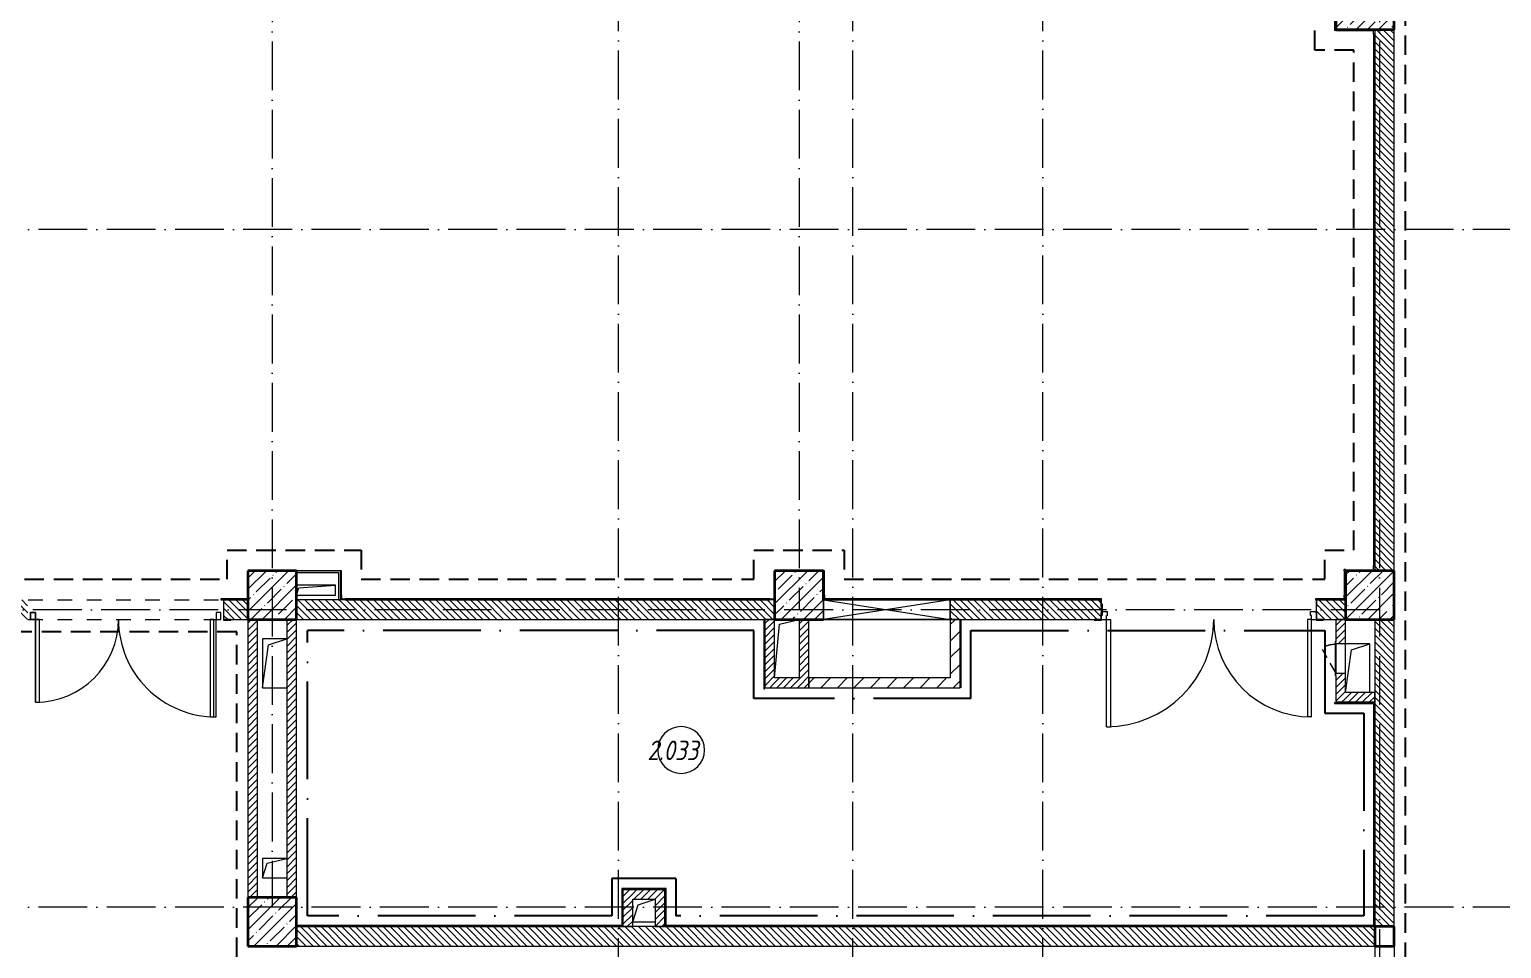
# Model space of a CAD drawing. Header units: millimetres. Extents: x -213536 to 1564669, y -45299 to 942238.
# Drawn here: x -133005 to -117917, y 194702 to 204127 of the extents above; entities that cross this region are included whole.
import ezdxf

# ---------------------------------------------------------------- set-up
doc = ezdxf.new("R2010")
doc.units = ezdxf.units.MM
for name, pattern in [('02 Штрихпунктирная _10 мм_', [1400, 1000, -200, 0, -200]), ('200_ШТРИХ_ш1п0_6_', [160, 100, -60]), ('50_200_ШТРИХ_1Т_ш5_п1_п1_', [700, 500, -100, 0, -100]), ('Штрих короткий', [300, 150, -150]), ('Штриховая _2 мм - 1 мм_', [300, 200, -100])]:
    doc.linetypes.add(name, pattern=pattern)
for name, color, linetype, lineweight in [('0-1', 7, 'Continuous', 5), ('0-2', 7, 'Continuous', 9), ('Двери', 7, 'Continuous', 9), ('Каркас_Импост', 7, 'Continuous', 13), ('Марки помещений', 7, 'Continuous', 9), ('Несущие колонны', 7, 'Continuous', 9), ('Несущие колонны-1', 7, 'Continuous', 35), ('Обобщенные модели', 7, 'Continuous', 9), ('Окна', 7, 'Continuous', 9), ('Оси-2', 7, '50_200_ШТРИХ_1Т_ш5_п1_п1_', 9), ('Открывание в плане-2', 7, '200_ШТРИХ_ш1п0_6_', 9), ('Открывание-1', 7, 'Continuous', 9), ('Панель', 7, 'Continuous', 13), ('Перемычка-1', 7, 'Штрих короткий', 9), ('Стены', 7, 'Continuous', 9), ('Стены-1', 7, 'Continuous', 13), ('Штриховка разреза-1', 7, 'Continuous', 9), ('Элементы узлов', 7, 'Continuous', 9)]:
    doc.layers.add(name, color=color, linetype=linetype, lineweight=lineweight)
for name, color, linetype, lineweight, true_color in [('СТ-1_1', 7, 'Штриховая _2 мм - 1 мм_', 90, 0x888888), ('СТ-2_1', 1, '02 Штрихпунктирная _10 мм_', 90, 0xff0000), ('Штриховка разреза-3', 7, 'Continuous', 9, 0x0080ff)]:
    doc.layers.add(name, color=color, linetype=linetype, lineweight=lineweight, true_color=true_color)
doc.layers.get('0-2').off()
doc.styles.add('ISOCPEUR_I_2', font='isocpeui.ttf', dxfattribs={"width": 0.85, "height": 2.3})
pattern_1 = [(135, (0, 0), (-35.35534, -35.35534), [])]
pattern_2 = [(45, (0, 0), (-35.35534, 35.35534), [])]
pattern_3 = [(45, (0, 0), (-84.85281, 84.85281), [])]

# ---------------------------------------------------------------- blocks, each defined once
blk = doc.blocks.new('BSC_Колонна _Прямоугольная - 500х500-V7-АИ2_02_План отделки стен 2-го этажа _Часть 2_')
at = {"layer": 'Несущие колонны'}
h = blk.add_hatch(dxfattribs=at)
h.set_pattern_fill('FP_14', color=256, style=0, pattern_type=2)
h.set_pattern_definition([(45, (-91350, -14400), (-114.04925, 114.04925), []), (45, (-91235.95, -14400), (-114.04925, 114.04925), [201.613, -40.323, 3.353, -36.97])])
h.paths.add_polyline_path([(-250, -250), (250, -250), (250, 250), (-250, 250)], flags=0)
at = {"layer": 'Несущие колонны-1'}
for p, q in [((250, 250), (-250, 250)), ((-250, 250), (-250, -250)), ((250, -250), (250, 250)), ((-250, -250), (250, -250))]:
    blk.add_line(p, q, dxfattribs=at)
blk = doc.blocks.new('BSC_Колонна _Прямоугольная - 600х600-V14-АИ2_02_План отделки стен 2-го этажа _Часть 2_')
at = {"layer": 'Несущие колонны'}
h = blk.add_hatch(dxfattribs=at)
h.set_pattern_fill('FP_22', color=256, style=0, pattern_type=2)
h.set_pattern_definition([(45, (-91300, -20500), (-114.04925, 114.04925), []), (45, (-91185.95, -20500), (-114.04925, 114.04925), [201.613, -40.323, 3.353, -36.97])])
h.paths.add_polyline_path([(-300, -300), (300, -300), (300, 300), (-300, 300)], flags=0)
at = {"layer": 'Несущие колонны-1'}
for p, q in [((300, 300), (-300, 300)), ((-300, 300), (-300, -300)), ((300, -300), (300, 300)), ((-300, -300), (300, -300))]:
    blk.add_line(p, q, dxfattribs=at)
blk = doc.blocks.new('BSC_Колонна _Прямоугольная - 500х500-V17-АИ2_02_План отделки стен 2-го этажа _Часть 2_')
at = {"layer": 'Несущие колонны'}
h = blk.add_hatch(dxfattribs=at)
h.set_pattern_fill('FP_25', color=256, style=0, pattern_type=2)
h.set_pattern_definition([(45, (-80100, -14400), (-114.04925, 114.04925), []), (45, (-79985.95, -14400), (-114.04925, 114.04925), [201.613, -40.323, 3.353, -36.97])])
h.paths.add_polyline_path([(-250, -250), (250, -250), (250, 250), (-250, 250)], flags=0)
at = {"layer": 'Несущие колонны-1'}
for p, q in [((250, 250), (-250, 250)), ((-250, 250), (-250, -250)), ((250, -250), (250, 250)), ((-250, -250), (250, -250))]:
    blk.add_line(p, q, dxfattribs=at)
blk = doc.blocks.new('BSC_Колонна _Прямоугольная - 500х500-V18-АИ2_02_План отделки стен 2-го этажа _Часть 2_')
at = {"layer": 'Несущие колонны'}
h = blk.add_hatch(dxfattribs=at)
h.set_pattern_fill('FP_26', color=256, style=0, pattern_type=2)
h.set_pattern_definition([(45, (-85500, -14400), (-114.04925, 114.04925), []), (45, (-85385.95, -14400), (-114.04925, 114.04925), [201.613, -40.323, 3.353, -36.97])])
h.paths.add_polyline_path([(-250, -250), (250, -250), (250, 250), (-250, 250)], flags=0)
at = {"layer": 'Несущие колонны-1'}
for p, q in [((250, 250), (-250, 250)), ((-250, 250), (-250, -250)), ((250, -50), (250, 250)), ((-250, -250), (250, -250))]:
    blk.add_line(p, q, dxfattribs=at)
blk = doc.blocks.new('Проем_Дверь_Прямоугольный - 2000х2100h_дверные проемы-35108745-АИ2_02_План отделки стен 2-го этажа _Часть 2_')
at = {"layer": 'Перемычка-1'}
for p, q in [((1000, 100), (-1000, 100)), ((1000, -100), (-1000, -100))]:
    blk.add_line(p, q, dxfattribs=at)
blk = doc.blocks.new('Дверь_СКБ_2Ст_Внутренняя_ШЕР - СОШ_Д-34__Дв_2200x2400h_ Снарядная_EI30-33584565-АИ2_02_План отделки стен 2-го этажа _Часть 2_')
at = {"layer": 'Каркас_Импост'}
for p, q in [((-1037.5, 100), (-1087.5, 100)), ((-1087.5, 31), (-1087.5, 20)), ((-1027.5, 20), (-1087.5, 20)), ((-1037.5, 100), (-1037.5, 60)), ((-1037.5, 60), (-1027.5, 60)), ((-1027.5, 60), (-1027.5, 20)), ((1052.5, 60), (1062.5, 60)), ((1052.5, 60), (1052.5, 20)), ((1112.5, 20), (1052.5, 20)), ((1112.5, 100), (1062.5, 100)), ((1062.5, 100), (1062.5, 60)), ((1112.5, 100), (1112.5, 20))]:
    blk.add_line(p, q, dxfattribs=at)
at = {"layer": 'Открывание-1'}
for centre, radius, start, end in [((-1037.5, 100), 1000, 0, 90), ((1062.5, 100), 1100, 90, 180)]:
    blk.add_arc(centre, radius, start, end, dxfattribs=at)
at = {"layer": 'Панель'}
for p, q in [((-1037.5, 1100), (-997.5, 1100)), ((-1037.5, 1100), (-1037.5, 100)), ((-997.5, 100), (-997.5, 1100)), ((1062.5, 1200), (1022.5, 1200)), ((1022.5, 100), (1022.5, 1200)), ((1062.5, 1200), (1062.5, 100)), ((-1037.5, 100), (-997.5, 100)), ((1062.5, 100), (1022.5, 100))]:
    blk.add_line(p, q, dxfattribs=at)
blk = doc.blocks.new('BSC_Колонна _Прямоугольная - 500х500-V157-АИ2_02_План отделки стен 2-го этажа _Часть 2_')
at = {"layer": 'Несущие колонны'}
h = blk.add_hatch(dxfattribs=at)
h.set_pattern_fill('FP_152', color=256, style=0, pattern_type=2)
h.set_pattern_definition([(45, (-80100, -11050), (-114.04925, 114.04925), []), (45, (-79985.95, -11050), (-114.04925, 114.04925), [201.613, -40.323, 3.353, -36.97])])
h.paths.add_polyline_path([(-250, -250), (250, -250), (250, 250), (-250, 250)], flags=0)
at = {"layer": 'Несущие колонны-1'}
for p, q in [((250, 250), (-250, 250)), ((-250, 250), (-250, -250)), ((250, -250), (250, 250)), ((-250, -250), (250, -250))]:
    blk.add_line(p, q, dxfattribs=at)
blk = doc.blocks.new('154_Стойка_СКБ_Уголок - СМ-2480_200-28346303-АИ2_02_План отделки стен 2-го этажа _Часть 2_')
at = {"layer": 'Обобщенные модели'}
for p, q in [((125, 156), (125, 81)), ((200, 156), (125, 156)), ((200, 150), (200, 156)), ((125, 81), (131, 81)), ((131, 19), (125, 19)), ((125, 19), (125, -56)), ((131, 81), (131, 150)), ((131, 150), (200, 150)), ((131, -50), (131, 19)), ((125, -56), (200, -56)), ((200, -50), (131, -50)), ((200, -56), (200, -50))]:
    blk.add_line(p, q, dxfattribs=at)
blk = doc.blocks.new('Стойка_Влож_Полоса боковая - Полоса-28213942-АИ2_02_План отделки стен 2-го этажа _Часть 2_')
at = {"layer": 'Обобщенные модели'}
for p, q in [((-5, 60), (0, 60)), ((-5, -60), (-5, 60)), ((0, 31), (0, -31)), ((0, -60), (-5, -60))]:
    blk.add_line(p, q, dxfattribs=at)
blk = doc.blocks.new('Фахверк_СКБ_Уголок - 200_3380-28509457-АИ2_02_План отделки стен 2-го этажа _Часть 2_')
at = {"layer": 'Обобщенные модели'}
for p, q in [((200, 156), (125, 156)), ((125, 156), (125, 81)), ((200, 150), (200, 156)), ((125, 81), (131, 81)), ((131, 19), (125, 19)), ((125, 19), (125, -56)), ((131, 81), (131, 150)), ((131, 150), (200, 150)), ((131, -50), (131, 19)), ((125, -56), (200, -56)), ((200, -50), (131, -50)), ((200, -56), (200, -50))]:
    blk.add_line(p, q, dxfattribs=at)
blk = doc.blocks.new('AR_Отверстие Ниша - Лючок-32403731-АИ2_02_План отделки стен 2-го этажа _Часть 2_')
at = {"layer": 'Окна'}
for p, q in [((150, 50), (-150, 50)), ((-150, 50), (-150, -50)), ((150, -50), (150, 50)), ((-150, -50), (150, -50))]:
    blk.add_line(p, q, dxfattribs=at)
blk = doc.blocks.new('Л_Общий_Лючок - Лючок-29683822-АИ2_02_План отделки стен 2-го этажа _Часть 2_')
at = {"layer": 'Окна'}
for p, q in [((324, 6), (-24, 6)), ((-24, 6), (-24, 0)), ((-24, 0), (0, 0)), ((300, 0), (324, 0)), ((324, 6), (324, 0))]:
    blk.add_line(p, q, dxfattribs=at)
at = {"layer": 'Открывание в плане-2'}
blk.add_line((16, 6), (255, 144), dxfattribs=at)
blk.add_arc((6, 0), 288, 1.1997, 30, dxfattribs=at)
blk = doc.blocks.new('AR_Отверстие прямоугольное _в плите_ - AR_Отверстие прямоугольное _в плите_-30459229-АИ2_02_План отделки стен 2-го этажа _Часть 2_')
at = {"layer": 'Обобщенные модели'}
for p, q in [((125, 250), (-125, 250)), ((-125, -250), (-63, 188)), ((-63, 188), (125, 250)), ((125, -250), (125, 250))]:
    blk.add_line(p, q, dxfattribs=at)
blk = doc.blocks.new('AR_Отверстие прямоугольное _в плите_ - AR_Отверстие прямоугольное _в плите_-30459234-АИ2_02_План отделки стен 2-го этажа _Часть 2_')
at = {"layer": 'Обобщенные модели'}
for p, q in [((-125, -300), (-75, 250)), ((-75, 250), (125, 300))]:
    blk.add_line(p, q, dxfattribs=at)
blk = doc.blocks.new('AR_Отверстие прямоугольное _в плите_ - AR_Отверстие прямоугольное _в плите_-V196-АИ2_02_План отделки стен 2-го этажа _Часть 2_')
at = {"layer": 'Обобщенные модели'}
for p, q in [((125, 250), (-125, 250)), ((-125, 250), (-125, -250)), ((-125, -250), (-63, 188)), ((-63, 188), (125, 250)), ((-125, -250), (125, -250))]:
    blk.add_line(p, q, dxfattribs=at)
blk = doc.blocks.new('AR_Отверстие прямоугольное _в плите_ - AR_Отверстие прямоугольное _в плите_-30459269-АИ2_02_План отделки стен 2-го этажа _Часть 2_')
at = {"layer": 'Обобщенные модели'}
for p, q in [((125, 100), (-125, 100)), ((-125, 100), (-125, -100)), ((-125, -100), (-75, 50)), ((-75, 50), (125, 100)), ((-125, -100), (125, -100))]:
    blk.add_line(p, q, dxfattribs=at)
blk = doc.blocks.new('AR_Отверстие прямоугольное _в плите_ - AR_Отверстие прямоугольное _в плите_-30511579-АИ2_02_План отделки стен 2-го этажа _Часть 2_')
at = {"layer": 'Обобщенные модели'}
for p, q in [((200, 50), (-200, 50)), ((-200, -50), (-175, 25)), ((-175, 25), (200, 50)), ((200, -50), (200, 50)), ((-200, -50), (200, -50))]:
    blk.add_line(p, q, dxfattribs=at)
blk = doc.blocks.new('AR_Отверстие прямоугольное _в плите_ - AR_Отверстие прямоугольное _в плите_-30552839-АИ2_02_План отделки стен 2-го этажа _Часть 2_')
at = {"layer": 'Обобщенные модели'}
for p, q in [((-115, -115), (-58, 58)), ((-58, 58), (115, 115)), ((-115, -115), (115, -115))]:
    blk.add_line(p, q, dxfattribs=at)
blk = doc.blocks.new('Дверь_Витражная_СКБ_2Ст2 - ДВВ_ДАО_СОШ_Физ_ зал-35107574-АИ2_02_План отделки стен 2-го этажа _Часть 2_')
at = {"layer": 'Двери'}
for p, q in [((-925, 1035), (-925, 35)), ((925, 885), (925, 35))]:
    blk.add_line(p, q, dxfattribs=at)
for centre, radius, start, end in [((-925, 35), 1000, 360, 90), ((925, 35), 850, 90, 180)]:
    blk.add_arc(centre, radius, start, end, dxfattribs=at)
at = {"layer": 'Элементы узлов'}
for p, q in [((-863, 1035), (-903, 1035)), ((-903, 1035), (-903, 35)), ((-863, 35), (-863, 1035)), ((925, 885), (885, 885)), ((885, 885), (885, 35)), ((925, 35), (925, 885)), ((-975, 35), (-975, -35)), ((-925, 35), (-975, 35)), ((-925, 35), (-975, 35)), ((-975, 35), (-975, -35)), ((-925, -35), (-925, 35)), ((-925, -35), (-925, 35)), ((-903, 35), (-863, 35)), ((885, 35), (925, 35)), ((925, -35), (925, 35)), ((925, 35), (975, 35)), ((925, 35), (925, -35)), ((975, 35), (925, 35)), ((975, 35), (975, -35)), ((975, -35), (975, 35)), ((-975, -35), (-925, -35)), ((-975, -35), (-925, -35)), ((975, -35), (925, -35)), ((925, -35), (975, -35))]:
    blk.add_line(p, q, dxfattribs=at)
blk = doc.blocks.new('Проем_Дверь_Прямоугольный - 2900х2800h_витражные проемы-35267925-АИ2_02_План отделки стен 2-го этажа _Часть 2_')
at = {"layer": 'Перемычка-1'}
for p, q in [((1450, 100), (-1450, 100)), ((1450, -100), (-1450, -100))]:
    blk.add_line(p, q, dxfattribs=at)
blk = doc.blocks.new('BSC_Колонна _Прямоугольная1 - 200х200 _металл_-35201446-АИ2_02_План отделки стен 2-го этажа _Часть 2_')
at = {"layer": 'Несущие колонны-1'}
for p, q in [((100, 100), (-100, 100)), ((-100, 100), (-100, -100)), ((100, -100), (100, 100)), ((-100, -100), (100, -100))]:
    blk.add_line(p, q, dxfattribs=at)
blk = doc.blocks.new('AR_Отверстие прямоугольное _в стене_ - AR_Отверстие прямоугольное _в стене__ОВ-36857278-АИ2_02_План отделки стен 2-го этажа _Часть 2_')
at = {"layer": 'Элементы узлов'}
for p, q in [((-650, -100), (-650, 100)), ((-650, 100), (650, 100)), ((650, 100), (-650, -100)), ((-650, 100), (650, -100)), ((650, 100), (-650, 100)), ((-650, 100), (-650, -100)), ((650, 100), (650, -100)), ((650, -100), (650, 100)), ((650, -100), (-650, -100)), ((-650, -100), (650, -100))]:
    blk.add_line(p, q, dxfattribs=at)
blk = doc.blocks.new('0125-Р-ОО-Ш2-АР-о_23_10_2024_rvt-1-АИ2_02_План отделки стен 2-го этажа _Часть 2_')
at = {"layer": 'Штриховка разреза-1'}
h = blk.add_hatch(dxfattribs=at)
h.set_pattern_fill('FP_2', color=256, style=0, pattern_type=2)
h.set_pattern_definition(pattern_1)
h.paths.add_polyline_path([(91600, 14650), (91600, 20200), (91400, 20200), (91400, 14650)], flags=0)
h = blk.add_hatch(dxfattribs=at)
h.set_pattern_fill('FP_2', color=256, style=0, pattern_type=2)
h.set_pattern_definition(pattern_1)
h.paths.add_polyline_path([(79834, 14150), (79850, 14150), (79850, 14350), (79606, 14350), (79606, 14281), (79600, 14281), (79600, 14219), (79606, 14219), (79606, 14150), (79675, 14150)], flags=0)
h.paths.add_polyline_path([(77525, 14150), (77594, 14150), (77594, 14219), (77600, 14219), (77600, 14281), (77594, 14281), (77594, 14350), (77350, 14350), (77350, 14150)], flags=0)
h = blk.add_hatch(dxfattribs=at)
h.set_pattern_fill('FP_2', color=256, style=0, pattern_type=2)
h.set_pattern_definition(pattern_1)
h.paths.add_polyline_path([(85250, 14150), (85250, 14350), (80350, 14350), (80350, 14150), (83562, 14150)], flags=0)
h = blk.add_hatch(dxfattribs=at)
h.set_pattern_fill('FP_2', color=256, style=0, pattern_type=2)
h.set_pattern_definition(pattern_1)
h.paths.add_polyline_path([(91018, 14150), (91100, 14150), (91100, 14350), (90806, 14350), (90806, 14281), (90800, 14281), (90800, 14219), (90806, 14219), (90806, 14150), (90875, 14150)], flags=0)
h.paths.add_polyline_path([(88594, 14150), (88594, 14219), (88600, 14219), (88600, 14281), (88594, 14281), (88594, 14350), (87050, 14350), (87050, 14150), (88525, 14150)], flags=0)
h = blk.add_hatch(dxfattribs=at)
h.set_pattern_fill('FP_92', color=256, style=0, pattern_type=2)
h.set_pattern_definition(pattern_2)
h.paths.add_polyline_path([(79950, 11300), (79950, 14150), (79850, 14150), (79850, 11300)], flags=0)
h = blk.add_hatch(dxfattribs=at)
h.set_pattern_fill('FP_92', color=256, style=0, pattern_type=2)
h.set_pattern_definition(pattern_2)
h.paths.add_polyline_path([(80350, 11300), (80350, 14150), (80250, 14150), (80250, 11300)], flags=0)
h = blk.add_hatch(dxfattribs=at)
h.set_pattern_fill('FP_92', color=256, style=0, pattern_type=2)
h.set_pattern_definition(pattern_2)
h.paths.add_polyline_path([(85250, 13450), (85250, 14150), (85150, 14150), (85150, 13450)], flags=0)
h = blk.add_hatch(dxfattribs=at)
h.set_pattern_fill('FP_92', color=256, style=0, pattern_type=2)
h.set_pattern_definition(pattern_2)
h.paths.add_polyline_path([(85600, 13450), (85600, 14150), (85500, 14150), (85500, 13450)], flags=0)
h = blk.add_hatch(dxfattribs=at)
h.set_pattern_fill('FP_3', color=256, style=0, pattern_type=2)
h.set_pattern_definition(pattern_3)
h.paths.add_polyline_path([(87150, 13450), (87150, 14150), (87050, 14150), (87050, 13450)], flags=0)
h = blk.add_hatch(dxfattribs=at)
h.set_pattern_fill('FP_92', color=256, style=0, pattern_type=2)
h.set_pattern_definition(pattern_2)
h.paths.add_polyline_path([(91018, 13300), (91100, 13300), (91100, 13600), (91000, 13600), (91000, 13300)], flags=0)
h.paths.add_polyline_path([(91100, 13900), (91100, 14150), (91000, 14150), (91001, 13900), (91024, 13900)], flags=0)
h = blk.add_hatch(dxfattribs=at)
h.set_pattern_fill('FP_2', color=256, style=0, pattern_type=2)
h.set_pattern_definition(pattern_1)
h.paths.add_polyline_path([(91400, 11000), (91600, 11000), (91600, 14150), (91400, 14150), (91400, 12505)], flags=0)
h = blk.add_hatch(dxfattribs=at)
h.set_pattern_fill('FP_92', color=256, style=0, pattern_type=2)
h.set_pattern_definition(pattern_2)
h.paths.add_polyline_path([(85500, 13450), (85500, 13550), (85250, 13550), (85250, 13450)], flags=0)
h = blk.add_hatch(dxfattribs=at)
h.set_pattern_fill('FP_3', color=256, style=0, pattern_type=2)
h.set_pattern_definition(pattern_3)
h.paths.add_polyline_path([(85600, 13450), (87050, 13450), (87050, 13550), (85600, 13550)], flags=0)
h = blk.add_hatch(dxfattribs=at)
h.set_pattern_fill('FP_92', color=256, style=0, pattern_type=2)
h.set_pattern_definition(pattern_2)
h.paths.add_polyline_path([(91100, 13300), (91400, 13300), (91400, 13400), (91100, 13400)], flags=0)
h = blk.add_hatch(dxfattribs=at)
h.set_pattern_fill('FP_92', color=256, style=0, pattern_type=2)
h.set_pattern_definition(pattern_2)
h.paths.add_polyline_path([(83795, 11000), (83795, 11380), (83695, 11380), (83695, 11000)], flags=0)
h = blk.add_hatch(dxfattribs=at)
h.set_pattern_fill('FP_92', color=256, style=0, pattern_type=2)
h.set_pattern_definition(pattern_2)
h.paths.add_polyline_path([(84025, 11280), (84025, 11380), (83795, 11380), (83795, 11280)], flags=0)
h = blk.add_hatch(dxfattribs=at)
h.set_pattern_fill('FP_92', color=256, style=0, pattern_type=2)
h.set_pattern_definition(pattern_2)
h.paths.add_polyline_path([(84125, 11000), (84125, 11380), (84025, 11380), (84025, 11000)], flags=0)
h = blk.add_hatch(dxfattribs=at)
h.set_pattern_fill('FP_2', color=256, style=0, pattern_type=2)
h.set_pattern_definition(pattern_1)
h.paths.add_polyline_path([(91400, 10800), (91400, 11000), (80350, 11000), (80350, 10800), (91018, 10800)], flags=0)
at = {"layer": 'Стены-1'}
for p, q in [((91400, 20200), (91400, 14650)), ((91600, 14650), (91600, 20200)), ((79850, 14350), (79675, 14350)), ((85250, 14350), (80350, 14350)), ((88525, 14350), (87050, 14350)), ((91100, 14350), (90875, 14350)), ((79600, 14281), (79600, 14219)), ((90800, 14281), (90800, 14219)), ((79675, 14150), (79850, 14150)), ((79850, 14150), (79850, 11300)), ((79950, 11300), (79950, 14150)), ((80250, 14150), (80250, 11300)), ((80350, 11300), (80350, 14150)), ((80350, 14150), (85250, 14150)), ((85150, 14150), (85150, 13450)), ((85250, 14150), (85150, 14150)), ((85250, 13550), (85250, 14150)), ((85500, 14150), (85500, 13550)), ((85600, 13450), (85600, 14150)), ((87050, 14150), (87050, 13550)), ((87150, 14150), (87050, 14150)), ((87050, 14150), (88525, 14150)), ((87150, 13450), (87150, 14150)), ((90875, 14150), (91100, 14150)), ((91000, 14150), (91000, 13924)), ((91100, 14150), (91000, 14150)), ((91100, 13900), (91100, 14150)), ((91400, 14150), (91400, 11000)), ((91600, 11000), (91600, 14150)), ((91100, 13400), (91100, 13600)), ((85150, 13450), (85250, 13450)), ((85500, 13550), (85250, 13550)), ((85250, 13450), (85500, 13450)), ((85500, 13450), (85600, 13450)), ((87050, 13550), (85600, 13550)), ((85600, 13550), (85600, 13450)), ((85600, 13450), (87050, 13450)), ((87050, 13450), (87150, 13450)), ((91000, 13576), (91000, 13300)), ((91000, 13300), (91100, 13300)), ((91400, 13400), (91100, 13400)), ((91100, 13300), (91400, 13300)), ((91400, 13300), (91400, 13400)), ((83695, 11380), (83695, 11000)), ((83795, 11380), (83695, 11380)), ((84025, 11380), (83795, 11380)), ((84125, 11380), (84025, 11380)), ((84125, 11000), (84125, 11380)), ((83795, 11000), (83795, 11280)), ((83795, 11280), (84025, 11280)), ((84025, 11280), (84025, 11000)), ((91400, 11000), (80350, 11000)), ((83695, 11000), (83795, 11000)), ((84025, 11000), (84125, 11000)), ((80350, 10800), (91400, 10800))]:
    blk.add_line(p, q, dxfattribs=at)
at = {"layer": '0-2'}
for name, p in [('BSC_Колонна _Прямоугольная - 600х600-V14-АИ2_02_План отделки стен 2-го этажа _Часть 2_', (91300, 20500)), ('BSC_Колонна _Прямоугольная - 500х500-V17-АИ2_02_План отделки стен 2-го этажа _Часть 2_', (80100, 14400)), ('BSC_Колонна _Прямоугольная - 500х500-V18-АИ2_02_План отделки стен 2-го этажа _Часть 2_', (85500, 14400)), ('BSC_Колонна _Прямоугольная - 500х500-V7-АИ2_02_План отделки стен 2-го этажа _Часть 2_', (91350, 14400)), ('AR_Отверстие прямоугольное _в плите_ - AR_Отверстие прямоугольное _в плите_-30511579-АИ2_02_План отделки стен 2-го этажа _Часть 2_', (80550, 14450)), ('Фахверк_СКБ_Уголок - 200_3380-28509457-АИ2_02_План отделки стен 2-го этажа _Часть 2_', (79475, 14200)), ('AR_Отверстие прямоугольное _в стене_ - AR_Отверстие прямоугольное _в стене__ОВ-36857278-АИ2_02_План отделки стен 2-го этажа _Часть 2_', (86400, 14250)), ('Фахверк_СКБ_Уголок - 200_3380-28509457-АИ2_02_План отделки стен 2-го этажа _Часть 2_', (90675, 14200)), ('AR_Отверстие прямоугольное _в плите_ - AR_Отверстие прямоугольное _в плите_-30459234-АИ2_02_План отделки стен 2-го этажа _Часть 2_', (85375, 13850)), ('AR_Отверстие прямоугольное _в плите_ - AR_Отверстие прямоугольное _в плите_-V196-АИ2_02_План отделки стен 2-го этажа _Часть 2_', (80125, 13700)), ('AR_Отверстие прямоугольное _в плите_ - AR_Отверстие прямоугольное _в плите_-30459229-АИ2_02_План отделки стен 2-го этажа _Часть 2_', (91225, 13650)), ('AR_Отверстие прямоугольное _в плите_ - AR_Отверстие прямоугольное _в плите_-30459269-АИ2_02_План отделки стен 2-го этажа _Часть 2_', (80125, 11600)), ('BSC_Колонна _Прямоугольная - 500х500-V157-АИ2_02_План отделки стен 2-го этажа _Часть 2_', (80100, 11050)), ('AR_Отверстие прямоугольное _в плите_ - AR_Отверстие прямоугольное _в плите_-30552839-АИ2_02_План отделки стен 2-го этажа _Часть 2_', (83910, 11165))]:
    blk.add_blockref(name, p, dxfattribs=at)
for name, p, rotation in [('Проем_Дверь_Прямоугольный - 2000х2100h_дверные проемы-35108745-АИ2_02_План отделки стен 2-го этажа _Часть 2_', (78600, 14250), 180), ('154_Стойка_СКБ_Уголок - СМ-2480_200-28346303-АИ2_02_План отделки стен 2-го этажа _Часть 2_', (88725, 14300), 180), ('Дверь_Витражная_СКБ_2Ст2 - ДВВ_ДАО_СОШ_Физ_ зал-35107574-АИ2_02_План отделки стен 2-го этажа _Часть 2_', (78600, 14185), 180), ('Стойка_Влож_Полоса боковая - Полоса-28213942-АИ2_02_План отделки стен 2-го этажа _Часть 2_', (88600, 14250), 180), ('Дверь_СКБ_2Ст_Внутренняя_ШЕР - СОШ_Д-34__Дв_2200x2400h_ Снарядная_EI30-33584565-АИ2_02_План отделки стен 2-го этажа _Часть 2_', (89713, 14250), 180), ('Л_Общий_Лючок - Лючок-29683822-АИ2_02_План отделки стен 2-го этажа _Часть 2_', (91000, 13600), 90), ('AR_Отверстие Ниша - Лючок-32403731-АИ2_02_План отделки стен 2-го этажа _Часть 2_', (91050, 13750), 270), ('BSC_Колонна _Прямоугольная1 - 200х200 _металл_-35201446-АИ2_02_План отделки стен 2-го этажа _Часть 2_', (91500, 10900), 270.0000000000001), ('Проем_Дверь_Прямоугольный - 2900х2800h_витражные проемы-35267925-АИ2_02_План отделки стен 2-го этажа _Часть 2_', (91500, 9350), 89.99999999999993)]:
    blk.add_blockref(name, p, dxfattribs=dict(at, rotation=rotation))
blk = doc.blocks.new('AI_Марка_Помещение_х1__Общий_E___ISO-2_1K_ - Номер-16210215-АИ2_02_План отделки стен 2-го этажа _Часть 2_')
at = {"layer": 'Марки помещений'}
for start, end in [(360, 180), (180, 360)]:
    blk.add_arc((0.04, 0.31), 2.4, start, end, dxfattribs=at)
blk = doc.blocks.new('Оси1')
at = {"layer": 'Оси-2'}
for p, q in [((286345.6, 264395.4), (286345.6, 224015.2)), ((289895.6, 210594.5), (289895.6, 264395.4)), ((291745.6, 264395.4), (291745.6, 227065.2)), ((294245.6, 210594.5), (294245.6, 264395.4)), ((297695.6, 264395.4), (297695.6, 210594.5)), ((292295.6, 210594.5), (292295.6, 263125.4)), ((312453.9, 230965.2), (276650.9, 230965.2)), ((297695.6, 227065.2), (276650.9, 227065.2)), ((312453.9, 224015.2), (203926.8, 224015.2))]:
    blk.add_line(p, q, dxfattribs=at)

msp = doc.modelspace()

# ---------------------------------------------------------------- hatches: boundary and pattern name
at = {"layer": 'Штриховка разреза-3'}
for points in [[(-129837, 198557.3), (-129817, 198557.3), (-129817, 198577.3), (-130267, 198577.3), (-130267, 198557.3)], [(-129817, 198277.3), (-129817, 198557.3), (-129837, 198557.3), (-129837, 198277.3)]]:
    msp.add_hatch(color=256, dxfattribs=at).paths.add_polyline_path(points, flags=0)

# ---------------------------------------------------------------- linework, layer by layer
at = {"layer": 'СТ-1_1', "lineweight": 25}
for p, q in [((-118905, 208265.3), (-118905, 191939.3)), ((-119829.7, 203915.2), (-119829.7, 204939.2)), ((-119429.7, 203915.2), (-119829.7, 203915.2)), ((-119429.7, 198789.2), (-119429.7, 203915.2)), ((-130979.7, 198789.2), (-129605.7, 198789.2)), ((-130979.7, 198489.2), (-130979.7, 198769.2)), ((-129605.7, 198789.2), (-129605.7, 198489.2)), ((-125579.7, 198489.2), (-125579.7, 198789.2)), ((-125579.7, 198789.2), (-124655.7, 198789.2)), ((-124655.7, 198789.2), (-124655.7, 198489.2)), ((-119729.7, 198489.2), (-119729.7, 198789.2)), ((-119729.7, 198789.2), (-119429.7, 198789.2)), ((-133055.7, 198489.2), (-130979.7, 198489.2)), ((-129605.7, 198489.2), (-125579.7, 198489.2)), ((-124655.7, 198489.2), (-119729.7, 198489.2)), ((-130879, 197949.7), (-133405, 197949.7)), ((-130879, 194615.3), (-130879, 197949.7))]:
    msp.add_line(p, q, dxfattribs=at)
at = {"layer": 'СТ-2_1', "lineweight": 25}
for p, q in [((-125579, 197965.3), (-130155, 197965.3)), ((-130155, 195039.3), (-130155, 197965.3)), ((-125579, 197265.3), (-125579, 197965.3)), ((-123355, 197965.3), (-119729, 197965.3)), ((-123355, 197265.3), (-123355, 197965.3)), ((-119729, 197965.3), (-119729, 197115.3)), ((-123355, 197265.3), (-125579, 197265.3)), ((-119729, 197115.3), (-119329, 197115.3)), ((-119329, 197115.3), (-119329, 195039.3)), ((-126380, 195419.3), (-127034, 195419.3)), ((-127034, 195419.3), (-127034, 195039.3)), ((-126380, 195419.3), (-126380, 195039.3)), ((-127034, 195039.3), (-130155, 195039.3)), ((-119329, 195039.3), (-126380, 195039.3))]:
    msp.add_line(p, q, dxfattribs=at)
at = {"layer": 'Стены'}
for p, q in [((-119629, 204127.3), (-119629, 204115.3)), ((-119617, 204115.3), (-119629, 204115.3)), ((-119229, 204077.3), (-119229, 204115.3)), ((-119517, 198589.3), (-119529, 198589.3)), ((-119529, 198577.3), (-119529, 198589.3)), ((-119517, 198589.3), (-119517, 198577.3)), ((-119229, 198589.3), (-119229, 198627.3)), ((-129805, 198327.3), (-129805, 198289.3)), ((-129805, 198289.3), (-129767, 198289.3)), ((-125417, 198289.3), (-125379, 198289.3)), ((-124855, 198327.3), (-124855, 198289.3)), ((-119529, 198289.3), (-119529, 198327.3))]:
    msp.add_line(p, q, dxfattribs=at)
at = {"layer": 'Стены-1'}
for p, q in [((-119629, 204727.3), (-119629, 204127.3)), ((-119629, 204127.3), (-119617, 204127.3)), ((-119617, 204127.3), (-119617, 204115.3)), ((-119617, 204115.3), (-119229, 204115.3)), ((-119229, 204115.3), (-119229, 204127.3)), ((-119229, 204077.3), (-119229, 198627.3)), ((-119217, 204077.3), (-119229, 204077.3)), ((-119217, 198627.3), (-119217, 204077.3)), ((-129805, 198577.3), (-130267, 198577.3)), ((-130267, 198557.3), (-129837, 198557.3)), ((-129837, 198557.3), (-129837, 198277.3)), ((-129817, 198577.3), (-129817, 198277.3)), ((-129805, 198327.3), (-129805, 198577.3)), ((-124855, 198577.3), (-124867, 198577.3)), ((-124855, 198327.3), (-124855, 198577.3)), ((-119517, 198577.3), (-119529, 198577.3)), ((-119529, 198577.3), (-119529, 198327.3)), ((-119229, 198627.3), (-119217, 198627.3)), ((-130767, 198289.3), (-131042, 198289.3)), ((-131042, 198289.3), (-131042, 198277.3)), ((-131042, 198277.3), (-131017, 198277.3)), ((-130942, 198277.3), (-130767, 198277.3)), ((-129837, 198277.3), (-129817, 198277.3)), ((-129817, 198327.3), (-129805, 198327.3)), ((-125417, 198289.3), (-129767, 198289.3)), ((-129767, 198289.3), (-129767, 198277.3)), ((-129767, 198277.3), (-125417, 198277.3)), ((-125417, 198277.3), (-125417, 198289.3)), ((-124867, 198327.3), (-124855, 198327.3)), ((-122017, 198289.3), (-124867, 198289.3)), ((-123567, 198277.3), (-122092, 198277.3)), ((-122017, 198283.3), (-122017, 198289.3)), ((-119517, 198289.3), (-119825, 198289.3)), ((-119825, 198289.3), (-119825, 198277.3)), ((-119825, 198277.3), (-119817, 198277.3)), ((-119742, 198277.3), (-119517, 198277.3)), ((-119529, 198327.3), (-119517, 198327.3)), ((-125467, 198077.3), (-125479, 198077.3)), ((-125479, 198065.3), (-125479, 197365.3)), ((-125467, 197377.3), (-125467, 198077.3)), ((-123467, 198065.3), (-123467, 197377.3)), ((-123455, 197377.3), (-123455, 198065.3)), ((-125479, 197365.3), (-125467, 197365.3)), ((-119629, 197227.3), (-119629, 197215.3)), ((-119629, 197215.3), (-119229, 197215.3)), ((-119217, 197227.3), (-119617, 197227.3)), ((-119229, 197215.3), (-119229, 194939.3)), ((-119217, 194927.3), (-119217, 197227.3)), ((-126480, 195319.3), (-126934, 195319.3)), ((-126934, 195319.3), (-126934, 194939.3)), ((-126922, 195307.3), (-126492, 195307.3)), ((-126922, 194927.3), (-126922, 195307.3)), ((-126492, 195307.3), (-126492, 194927.3)), ((-126480, 194939.3), (-126480, 195319.3)), ((-126934, 194939.3), (-130255, 194939.3)), ((-119229, 194939.3), (-126480, 194939.3)), ((-130255, 194927.3), (-126922, 194927.3)), ((-126492, 194927.3), (-119217, 194927.3))]:
    msp.add_line(p, q, dxfattribs=at)

# ---------------------------------------------------------------- block references
at = {"color": 2, "lineweight": 30}
msp.add_blockref('Оси1', (-416862.6, -28888), dxfattribs=at)
at = {"layer": '0-1'}
msp.add_blockref('0125-Р-ОО-Ш2-АР-о_23_10_2024_rvt-1-АИ2_02_План отделки стен 2-го этажа _Часть 2_', (-210617, 183927.3), dxfattribs=at)
at = {"layer": 'Марки помещений', "xscale": 99.99999999999993, "yscale": 99.99999999999993, "zscale": 99.99999999999993}
msp.add_blockref('AI_Марка_Помещение_х1__Общий_E___ISO-2_1K_ - Номер-16210215-АИ2_02_План отделки стен 2-го этажа _Часть 2_', (-126328.9, 196707.2), dxfattribs=at)

# ---------------------------------------------------------------- texts
at = {"layer": 'Марки помещений', "insert": (-126671.5, 196835.1), "char_height": 200, "width": 785.654, "attachment_point": 1, "style": 'ISOCPEUR_I_2'}
msp.add_mtext('2.033', dxfattribs=at)

doc.saveas('drawing.dxf')
